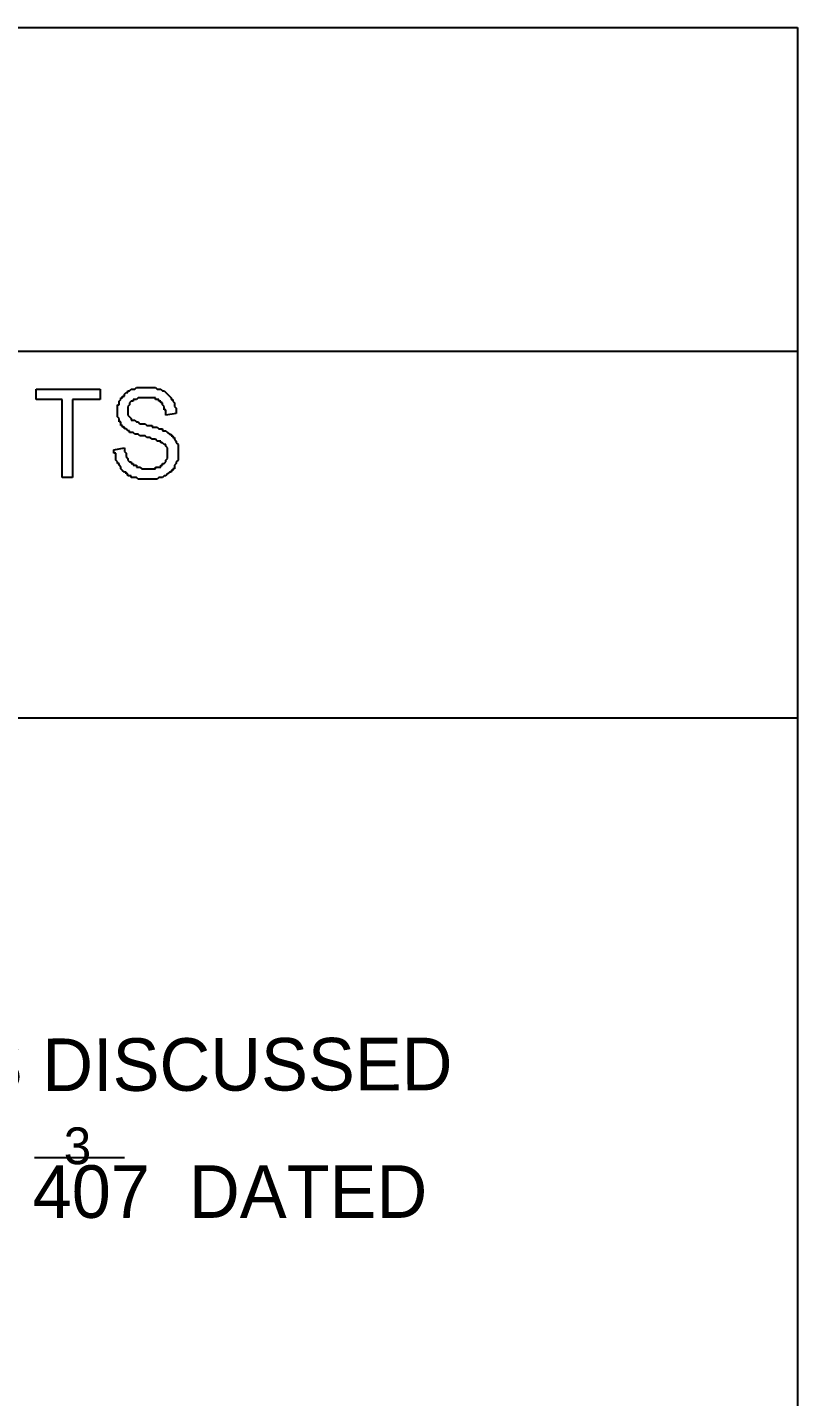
# Model space of a CAD drawing. Header units: millimetres. Extents: x 30 to 56197, y -4580 to 38782.
# Drawn here: x 53579 to 56197, y 34127 to 38782 of the extents above; entities that cross this region are included whole.
import ezdxf

# ---------------------------------------------------------------- set-up
doc = ezdxf.new("R2010")
doc.units = ezdxf.units.MM
doc.layers.add('A-ARCH-REF', color=8, linetype='CONTINUOUS')

msp = doc.modelspace()

# ---------------------------------------------------------------- linework, layer by layer
at = {"layer": 'A-ARCH-REF'}
for p, q in [((2132.1, 38781.7), (56197.3, 38781.7)), ((56197.3, 38781.7), (56197.3, 2451.8)), ((47600.3, 37681.3), (56197.3, 37681.3)), ((53608.2, 37516.5), (53608.2, 37551.9)), ((53608.2, 37551.9), (53826, 37551.9)), ((53826, 37551.9), (53826, 37516.5)), ((53896.6, 37516.5), (53896.6, 37522.4)), ((53896.6, 37522.4), (53902.5, 37522.4)), ((53902.5, 37522.4), (53902.5, 37528.3)), ((53902.5, 37528.3), (53908.3, 37528.3)), ((53908.3, 37534.2), (53914.2, 37540.1)), ((53908.3, 37528.3), (53908.3, 37534.2)), ((53914.2, 37540.1), (53920.1, 37540.1)), ((53920.1, 37540.1), (53920.1, 37546)), ((53920.1, 37546), (53926, 37546)), ((53926, 37546), (53931.9, 37551.9)), ((53931.9, 37551.9), (53937.8, 37551.9)), ((53937.8, 37551.9), (53943.6, 37551.9)), ((53943.6, 37551.9), (53949.5, 37557.7)), ((53949.5, 37557.7), (53955.4, 37557.7)), ((53955.4, 37522.4), (53949.5, 37516.5)), ((53955.4, 37557.7), (53961.3, 37557.7)), ((53961.3, 37522.4), (53955.4, 37522.4)), ((53961.3, 37557.7), (53967.2, 37557.7)), ((53967.2, 37522.4), (53961.3, 37522.4)), ((53967.2, 37557.7), (53973.1, 37557.7)), ((53973.1, 37522.4), (53967.2, 37522.4)), ((53973.1, 37557.7), (53979, 37557.7)), ((53979, 37522.4), (53973.1, 37522.4)), ((53979, 37557.7), (53984.8, 37557.7)), ((53984.8, 37522.4), (53979, 37522.4)), ((53984.8, 37557.7), (53990.7, 37557.7)), ((53990.7, 37522.4), (53984.8, 37522.4)), ((53990.7, 37557.7), (53996.6, 37557.7)), ((53996.6, 37522.4), (53990.7, 37522.4)), ((53996.6, 37557.7), (54002.5, 37557.7)), ((54002.5, 37522.4), (53996.6, 37522.4)), ((54002.5, 37557.7), (54008.4, 37557.7)), ((54008.4, 37522.4), (54002.5, 37522.4)), ((54008.4, 37557.7), (54014.3, 37557.7)), ((54014.3, 37522.4), (54008.4, 37522.4)), ((54014.3, 37557.7), (54020.1, 37551.9)), ((54014.3, 37516.5), (54014.3, 37522.4)), ((54020.1, 37551.9), (54026, 37551.9)), ((54026, 37551.9), (54031.9, 37551.9)), ((54031.9, 37551.9), (54037.8, 37546)), ((54037.8, 37546), (54043.7, 37546)), ((54043.7, 37546), (54049.6, 37540.1)), ((54049.6, 37540.1), (54055.4, 37534.2)), ((54055.4, 37534.2), (54061.3, 37528.3)), ((54061.3, 37528.3), (54067.2, 37522.4)), ((54067.2, 37522.4), (54067.2, 37516.5)), ((53696.5, 37516.5), (53608.2, 37516.5)), ((53696.5, 37251.8), (53696.5, 37516.5)), ((53826, 37516.5), (53731.8, 37516.5)), ((53731.8, 37516.5), (53731.8, 37251.8)), ((53884.8, 37493), (53884.8, 37498.9)), ((53884.8, 37498.9), (53890.7, 37498.9)), ((53884.8, 37487.1), (53884.8, 37493)), ((53884.8, 37481.2), (53884.8, 37487.1)), ((53884.8, 37475.4), (53884.8, 37481.2)), ((53884.8, 37469.5), (53884.8, 37475.4)), ((53890.7, 37510.7), (53896.6, 37516.5)), ((53890.7, 37504.8), (53890.7, 37510.7)), ((53890.7, 37498.9), (53890.7, 37504.8)), ((53926, 37498.9), (53920.1, 37493)), ((53920.1, 37493), (53920.1, 37487.1)), ((53920.1, 37487.1), (53920.1, 37481.2)), ((53920.1, 37481.2), (53920.1, 37475.4)), ((53920.1, 37475.4), (53920.1, 37469.5)), ((53931.9, 37510.7), (53926, 37504.8)), ((53926, 37504.8), (53926, 37498.9)), ((53937.8, 37510.7), (53931.9, 37510.7)), ((53943.6, 37516.5), (53937.8, 37516.5)), ((53937.8, 37516.5), (53937.8, 37510.7)), ((53949.5, 37516.5), (53943.6, 37516.5)), ((54020.1, 37516.5), (54014.3, 37516.5)), ((54026, 37516.5), (54020.1, 37516.5)), ((54026, 37510.7), (54026, 37516.5)), ((54031.9, 37510.7), (54026, 37510.7)), ((54031.9, 37504.8), (54031.9, 37510.7)), ((54037.8, 37504.8), (54031.9, 37504.8)), ((54037.8, 37498.9), (54037.8, 37504.8)), ((54043.7, 37493), (54037.8, 37498.9)), ((54043.7, 37487.1), (54043.7, 37493)), ((54043.7, 37481.2), (54043.7, 37487.1)), ((54049.6, 37481.2), (54043.7, 37481.2)), ((54049.6, 37475.4), (54049.6, 37481.2)), ((54049.6, 37469.5), (54049.6, 37475.4)), ((54067.2, 37516.5), (54073.1, 37516.5)), ((54073.1, 37516.5), (54073.1, 37510.7)), ((54073.1, 37510.7), (54079, 37504.8)), ((54079, 37504.8), (54079, 37498.9)), ((54079, 37498.9), (54079, 37493)), ((54079, 37493), (54084.9, 37487.1)), ((54084.9, 37487.1), (54084.9, 37481.2)), ((54084.9, 37481.2), (54084.9, 37475.4)), ((54084.9, 37475.4), (54084.9, 37469.5)), ((53884.8, 37463.6), (53884.8, 37469.5)), ((53884.8, 37457.7), (53884.8, 37463.6)), ((53890.7, 37451.8), (53884.8, 37457.7)), ((53890.7, 37445.9), (53890.7, 37451.8)), ((53890.7, 37440.1), (53890.7, 37445.9)), ((53896.6, 37440.1), (53890.7, 37440.1)), ((53896.6, 37434.2), (53896.6, 37440.1)), ((53896.6, 37428.3), (53896.6, 37434.2)), ((53902.5, 37428.3), (53896.6, 37428.3)), ((53902.5, 37422.4), (53902.5, 37428.3)), ((53920.1, 37469.5), (53920.1, 37463.6)), ((53920.1, 37463.6), (53926, 37457.7)), ((53926, 37457.7), (53931.9, 37451.8)), ((53931.9, 37451.8), (53931.9, 37445.9)), ((53931.9, 37445.9), (53937.8, 37445.9)), ((53937.8, 37445.9), (53943.6, 37445.9)), ((53943.6, 37445.9), (53949.5, 37440.1)), ((53949.5, 37440.1), (53955.4, 37440.1)), ((53955.4, 37440.1), (53961.3, 37434.2)), ((53961.3, 37434.2), (53967.2, 37434.2)), ((53967.2, 37434.2), (53973.1, 37434.2)), ((53973.1, 37434.2), (53979, 37434.2)), ((53979, 37434.2), (53984.8, 37428.3)), ((53984.8, 37428.3), (53990.7, 37428.3)), ((53990.7, 37428.3), (53996.6, 37428.3)), ((53996.6, 37428.3), (54002.5, 37428.3)), ((54002.5, 37428.3), (54002.5, 37422.4)), ((54084.9, 37469.5), (54049.6, 37463.6)), ((54049.6, 37463.6), (54049.6, 37469.5)), ((53908.3, 37422.4), (53902.5, 37422.4)), ((53908.3, 37416.5), (53908.3, 37422.4)), ((53914.2, 37416.5), (53908.3, 37416.5)), ((53920.1, 37410.6), (53914.2, 37416.5)), ((53926, 37410.6), (53920.1, 37410.6)), ((53926, 37404.7), (53926, 37410.6)), ((53931.9, 37404.7), (53926, 37404.7)), ((53937.8, 37404.7), (53931.9, 37404.7)), ((53943.6, 37398.9), (53937.8, 37404.7)), ((53949.5, 37398.9), (53943.6, 37398.9)), ((53955.4, 37398.9), (53949.5, 37398.9)), ((53961.3, 37393), (53955.4, 37398.9)), ((53967.2, 37393), (53961.3, 37393)), ((53973.1, 37393), (53967.2, 37393)), ((53979, 37393), (53973.1, 37393)), ((53984.8, 37387.1), (53979, 37393)), ((53990.7, 37387.1), (53984.8, 37387.1)), ((53996.6, 37387.1), (53990.7, 37387.1)), ((54002.5, 37381.2), (53996.6, 37387.1)), ((54002.5, 37422.4), (54008.4, 37422.4)), ((54008.4, 37381.2), (54002.5, 37381.2)), ((54008.4, 37422.4), (54014.3, 37422.4)), ((54014.3, 37381.2), (54008.4, 37381.2)), ((54014.3, 37422.4), (54020.1, 37422.4)), ((54020.1, 37375.3), (54014.3, 37381.2)), ((54020.1, 37422.4), (54026, 37416.5)), ((54026, 37416.5), (54031.9, 37416.5)), ((54031.9, 37416.5), (54037.8, 37416.5)), ((54037.8, 37416.5), (54037.8, 37410.6)), ((54037.8, 37410.6), (54043.7, 37410.6)), ((54043.7, 37410.6), (54049.6, 37410.6)), ((54049.6, 37410.6), (54055.4, 37404.7)), ((54055.4, 37404.7), (54061.3, 37398.9)), ((54061.3, 37398.9), (54067.2, 37398.9)), ((54067.2, 37398.9), (54067.2, 37393)), ((54067.2, 37393), (54073.1, 37393)), ((54073.1, 37393), (54073.1, 37387.1)), ((54073.1, 37387.1), (54079, 37387.1)), ((54079, 37387.1), (54079, 37381.2)), ((54079, 37381.2), (54084.9, 37375.3)), ((53873, 37345.9), (53908.3, 37351.8)), ((53873, 37340), (53873, 37345.9)), ((53873, 37334.1), (53873, 37340)), ((53878.9, 37334.1), (53873, 37334.1)), ((53878.9, 37328.2), (53878.9, 37334.1)), ((53908.3, 37351.8), (53908.3, 37345.9)), ((53908.3, 37345.9), (53908.3, 37340)), ((53908.3, 37340), (53914.2, 37334.1)), ((53914.2, 37334.1), (53914.2, 37328.2)), ((54026, 37375.3), (54020.1, 37375.3)), ((54031.9, 37375.3), (54026, 37375.3)), ((54031.9, 37369.4), (54031.9, 37375.3)), ((54037.8, 37369.4), (54031.9, 37369.4)), ((54043.7, 37363.6), (54037.8, 37369.4)), ((54049.6, 37363.6), (54043.7, 37363.6)), ((54049.6, 37357.7), (54049.6, 37363.6)), ((54055.4, 37351.8), (54049.6, 37357.7)), ((54055.4, 37345.9), (54055.4, 37351.8)), ((54055.4, 37340), (54055.4, 37345.9)), ((54055.4, 37334.1), (54055.4, 37340)), ((54055.4, 37328.2), (54055.4, 37334.1)), ((54084.9, 37375.3), (54084.9, 37369.4)), ((54084.9, 37369.4), (54090.8, 37363.6)), ((54090.8, 37363.6), (54090.8, 37357.7)), ((54090.8, 37357.7), (54090.8, 37351.8)), ((54090.8, 37351.8), (54090.8, 37345.9)), ((54090.8, 37345.9), (54090.8, 37340)), ((54090.8, 37340), (54090.8, 37334.1)), ((54090.8, 37334.1), (54090.8, 37328.2)), ((53878.9, 37322.4), (53878.9, 37328.2)), ((53878.9, 37316.5), (53878.9, 37322.4)), ((53878.9, 37310.6), (53878.9, 37316.5)), ((53884.8, 37304.7), (53878.9, 37310.6)), ((53884.8, 37298.8), (53884.8, 37304.7)), ((53890.7, 37298.8), (53884.8, 37298.8)), ((53890.7, 37292.9), (53890.7, 37298.8)), ((53896.6, 37287.1), (53890.7, 37292.9)), ((53896.6, 37281.2), (53896.6, 37287.1)), ((53914.2, 37328.2), (53914.2, 37322.4)), ((53914.2, 37322.4), (53920.1, 37316.5)), ((53920.1, 37316.5), (53920.1, 37310.6)), ((53920.1, 37310.6), (53926, 37304.7)), ((53926, 37304.7), (53931.9, 37304.7)), ((53931.9, 37304.7), (53931.9, 37298.8)), ((53931.9, 37298.8), (53937.8, 37298.8)), ((53937.8, 37298.8), (53937.8, 37292.9)), ((53937.8, 37292.9), (53943.6, 37292.9)), ((53943.6, 37292.9), (53949.5, 37292.9)), ((53949.5, 37292.9), (53949.5, 37287.1)), ((53949.5, 37287.1), (53955.4, 37287.1)), ((53955.4, 37287.1), (53961.3, 37287.1)), ((53961.3, 37287.1), (53967.2, 37281.2)), ((54014.3, 37281.2), (54014.3, 37287.1)), ((54014.3, 37287.1), (54020.1, 37287.1)), ((54020.1, 37287.1), (54026, 37287.1)), ((54026, 37287.1), (54031.9, 37287.1)), ((54031.9, 37287.1), (54031.9, 37292.9)), ((54031.9, 37292.9), (54037.8, 37292.9)), ((54037.8, 37292.9), (54037.8, 37298.8)), ((54037.8, 37298.8), (54043.7, 37298.8)), ((54043.7, 37298.8), (54049.6, 37304.7)), ((54049.6, 37310.6), (54055.4, 37316.5)), ((54049.6, 37304.7), (54049.6, 37310.6)), ((54055.4, 37322.4), (54055.4, 37328.2)), ((54055.4, 37316.5), (54055.4, 37322.4)), ((54084.9, 37298.8), (54079, 37292.9)), ((54079, 37292.9), (54079, 37287.1)), ((54079, 37287.1), (54079, 37281.2)), ((54090.8, 37310.6), (54084.9, 37304.7)), ((54084.9, 37304.7), (54084.9, 37298.8)), ((54090.8, 37328.2), (54090.8, 37322.4)), ((54090.8, 37322.4), (54090.8, 37316.5)), ((54090.8, 37316.5), (54090.8, 37310.6)), ((53731.8, 37251.8), (53696.5, 37251.8)), ((53902.5, 37275.3), (53896.6, 37281.2)), ((53908.3, 37269.4), (53902.5, 37275.3)), ((53914.2, 37269.4), (53908.3, 37269.4)), ((53914.2, 37263.5), (53914.2, 37269.4)), ((53920.1, 37263.5), (53914.2, 37263.5)), ((53920.1, 37257.6), (53920.1, 37263.5)), ((53926, 37257.6), (53920.1, 37257.6)), ((53931.9, 37257.6), (53926, 37257.6)), ((53931.9, 37251.8), (53931.9, 37257.6)), ((53937.8, 37251.8), (53931.9, 37251.8)), ((53943.6, 37251.8), (53937.8, 37251.8)), ((53949.5, 37251.8), (53943.6, 37251.8)), ((53955.4, 37245.9), (53949.5, 37251.8)), ((53961.3, 37245.9), (53955.4, 37245.9)), ((53967.2, 37245.9), (53961.3, 37245.9)), ((53967.2, 37281.2), (53973.1, 37281.2)), ((53973.1, 37245.9), (53967.2, 37245.9)), ((53973.1, 37281.2), (53979, 37281.2)), ((53979, 37245.9), (53973.1, 37245.9)), ((53979, 37281.2), (53984.8, 37281.2)), ((53984.8, 37245.9), (53979, 37245.9)), ((53984.8, 37281.2), (53990.7, 37281.2)), ((53990.7, 37245.9), (53984.8, 37245.9)), ((53990.7, 37281.2), (53996.6, 37281.2)), ((53996.6, 37245.9), (53990.7, 37245.9)), ((53996.6, 37281.2), (54002.5, 37281.2)), ((54002.5, 37245.9), (53996.6, 37245.9)), ((54002.5, 37281.2), (54008.4, 37281.2)), ((54008.4, 37245.9), (54002.5, 37245.9)), ((54008.4, 37281.2), (54014.3, 37281.2)), ((54014.3, 37245.9), (54008.4, 37245.9)), ((54020.1, 37245.9), (54014.3, 37245.9)), ((54026, 37251.8), (54020.1, 37245.9)), ((54031.9, 37251.8), (54026, 37251.8)), ((54037.8, 37251.8), (54031.9, 37251.8)), ((54043.7, 37257.6), (54037.8, 37251.8)), ((54049.6, 37257.6), (54043.7, 37257.6)), ((54055.4, 37263.5), (54049.6, 37257.6)), ((54061.3, 37269.4), (54055.4, 37263.5)), ((54067.2, 37269.4), (54061.3, 37269.4)), ((54073.1, 37275.3), (54067.2, 37275.3)), ((54067.2, 37275.3), (54067.2, 37269.4)), ((54079, 37281.2), (54073.1, 37281.2)), ((54073.1, 37281.2), (54073.1, 37275.3)), ((47600.3, 36433.8), (56197.3, 36433.8)), ((53602.4, 34939.2), (53908.3, 34939.2))]:
    msp.add_line(p, q, dxfattribs=at)

# ---------------------------------------------------------------- texts
msp.add_text('THE MODIFICATIONS IN THE DRG. HAS DONE AS DISCUSSED', height=178.741, rotation=0.1266, dxfattribs=at).set_placement((47905.9, 35152.7))
for s, height, p in [('3', 125.1, (53702.4, 34916.8)), ('407  DATED', 178.74, (53596.5, 34734.4))]:
    msp.add_text(s, height=height, dxfattribs=at).set_placement(p)

doc.saveas('drawing.dxf')
